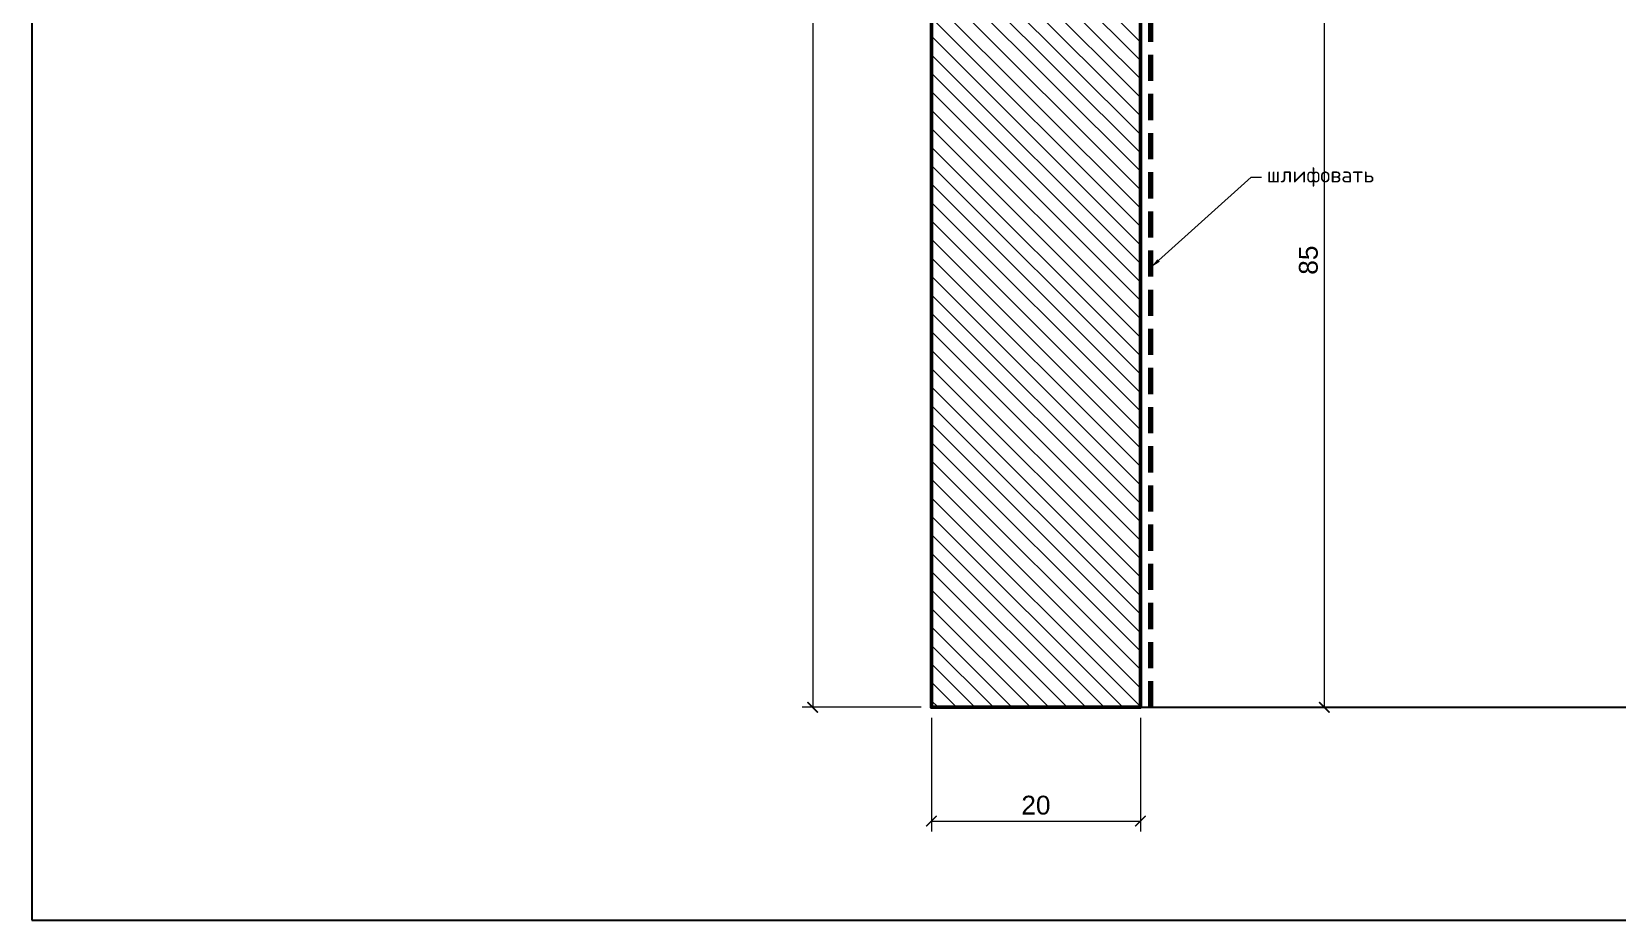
# Model space of a CAD drawing. Header units: inches. Extents: x 394 to 694, y 2372 to 2572.
# Drawn here: x 394.1 to 545.8, y 2371.7 to 2456.8 of the extents above; entities that cross this region are included whole.
import ezdxf
from ezdxf import colors
from ezdxf.entities.mleader import LeaderData, LeaderLine
from ezdxf.math import Vec2, Vec3

# ---------------------------------------------------------------- set-up
doc = ezdxf.new("R2010")
doc.units = ezdxf.units.IN
doc.header["$MEASUREMENT"] = 0
doc.linetypes.add('HIDDEN', pattern=[0.375, 0.25, -0.125])
doc.layers.add('Outside panel', color=7, linetype='Continuous', lineweight=18, true_color=0x7f5e57)
doc.layers.add('линия 50', color=1, linetype='Continuous', lineweight=140)
doc.layers.add('служебный слой РАЗМЕРЫ', color=7, linetype='Continuous', lineweight=9)
doc.layers.add('размеры в модели', color=7, linetype='Continuous')
doc.styles.get("Standard").update_dxf_attribs({"font": 'arial.ttf'})
doc.styles.add('ЕСКД профили текст', font='isocpeur.ttf')
doc.dimstyles.new('M_1', dxfattribs={"dimtxt": 1.8, "dimasz": 1, "dimexe": 1, "dimexo": 1, "dimgap": 0.6, "dimtad": 1, "dimdec": 0, "dimdsep": 46, "dimtxsty": 'Standard', "dimblk": 'ARCHTICK', "dimcen": -5, "dimclrd": 7, "dimclre": 7, "dimclrt": 7, "dimadec": 0, "dimazin": 0, "dimtfac": 1, "dimtdec": 0, "dimtmove": 0, "dimatfit": 3, "dimfxl": 1, "dimtolj": 1, "dimtzin": 0, "dimlwd": 5, "dimlwe": 5, "dimarcsym": 0})

# ---------------------------------------------------------------- blocks, each defined once
blk = doc.blocks.new('_ArchTick')
at = {"color": 0, "linetype": 'ByBlock', "const_width": 0.15}
blk.add_lwpolyline([(-0.5, -0.5), (0.5, 0.5)], dxfattribs=at)
blk = doc.blocks.new('*D26')
at = {"layer": 'Defpoints', "color": 0, "ltscale": 1000, "transparency": 16777216}
for p in [(500.15, 2477.35), (500.15, 2392.08), (517.75, 2392.08)]:
    blk.add_point(p, dxfattribs=at)
at = {"layer": 'размеры в модели', "color": 7, "lineweight": 5, "ltscale": 1000, "transparency": 16777216}
for p, q in [((501.15, 2477.35), (518.75, 2477.35)), ((517.75, 2477.35), (517.75, 2392.08)), ((501.15, 2392.08), (518.75, 2392.08))]:
    blk.add_line(p, q, dxfattribs=at)
for p, rotation in [((517.75, 2477.35), 90), ((517.75, 2392.08), 270)]:
    blk.add_blockref('_ArchTick', p, dxfattribs=dict(at, rotation=rotation))
at = {"layer": 'размеры в модели', "color": 7, "ltscale": 1000, "transparency": 16777216, "insert": (516.23, 2434.91), "char_height": 1.8, "attachment_point": 5, "rotation": 90}
blk.add_mtext('\\A1;85', dxfattribs=at)
blk = doc.blocks.new('*D7')
at = {"layer": 'Defpoints', "color": 0, "ltscale": 1000, "transparency": 16777216}
for p in [(480.15, 2392.08), (500.15, 2392.08), (500.15, 2381.18)]:
    blk.add_point(p, dxfattribs=at)
at = {"layer": 'размеры в модели', "color": 7, "lineweight": 5, "ltscale": 1000, "transparency": 16777216}
for p, q in [((480.15, 2391.08), (480.15, 2380.18)), ((500.15, 2391.08), (500.15, 2380.18)), ((480.15, 2381.18), (500.15, 2381.18))]:
    blk.add_line(p, q, dxfattribs=at)
at = {"layer": 'размеры в модели', "color": 7, "lineweight": 5, "ltscale": 1000, "transparency": 16777216, "rotation": 180}
blk.add_blockref('_ArchTick', (480.15, 2381.18), dxfattribs=at)
at = {"layer": 'размеры в модели', "color": 7, "lineweight": 5, "ltscale": 1000, "transparency": 16777216}
blk.add_blockref('_ArchTick', (500.15, 2381.18), dxfattribs=at)
at = {"layer": 'размеры в модели', "color": 7, "ltscale": 1000, "transparency": 16777216, "insert": (490.15, 2382.7), "char_height": 1.8, "attachment_point": 5}
blk.add_mtext('\\A1;20', dxfattribs=at)
blk = doc.blocks.new('*D6')
at = {"layer": 'Defpoints', "color": 0, "ltscale": 1000, "transparency": 16777216}
for p in [(480.16, 2542.08), (468.79, 2392.08), (480.16, 2392.08)]:
    blk.add_point(p, dxfattribs=at)
at = {"layer": 'размеры в модели', "color": 7, "lineweight": 5, "ltscale": 1000, "transparency": 16777216}
for p, q in [((479.16, 2542.08), (467.79, 2542.08)), ((468.79, 2542.08), (468.79, 2392.08)), ((479.16, 2392.08), (467.79, 2392.08))]:
    blk.add_line(p, q, dxfattribs=at)
for p, rotation in [((468.79, 2542.08), 90), ((468.79, 2392.08), 270)]:
    blk.add_blockref('_ArchTick', p, dxfattribs=dict(at, rotation=rotation))
at = {"layer": 'размеры в модели', "color": 7, "ltscale": 1000, "transparency": 16777216, "insert": (467.27, 2475.36), "char_height": 1.8, "attachment_point": 5, "rotation": 90}
blk.add_mtext('\\A1;150', dxfattribs=at)

msp = doc.modelspace()

# ---------------------------------------------------------------- hatches: boundary and pattern name
at = {"layer": 'Outside panel', "ltscale": 1000}
h = msp.add_hatch(dxfattribs=at)
h.set_pattern_fill('ANSI31', color=256, scale=10, angle=90)
h.set_pattern_definition([(135, (-311780.6058, 94660.1712), (-0.8838834765, -0.8838834765), [])])
edge = h.paths.add_edge_path()
edge.add_line((480.15, 2542.08), (485.15, 2542.08))
edge.add_line((485.15, 2542.08), (485.15, 2539.08))
edge.add_line((485.15, 2539.08), (487.15, 2539.08))
edge.add_arc((497.15, 2539.08), 10, 180, 270)
edge.add_line((497.15, 2529.08), (497.15, 2527.08))
edge.add_line((497.15, 2527.08), (500.15, 2527.08))
edge.add_line((500.15, 2527.08), (500.15, 2503.35))
edge.add_line((500.15, 2503.35), (498.15, 2503.35))
edge.add_line((498.15, 2503.35), (498.15, 2477.35))
edge.add_line((498.15, 2477.35), (500.15, 2477.35))
edge.add_line((500.15, 2477.35), (500.15, 2392.08))
edge.add_line((500.15, 2392.08), (480.15, 2392.08))
edge.add_line((480.15, 2392.08), (480.15, 2542.08))

# ---------------------------------------------------------------- linework, layer by layer
at = {"color": 7}
msp.add_line((500.15, 2392.08), (599.97, 2392.08), dxfattribs=at)
at = {"color": 6, "ltscale": 1000}
msp.add_lwpolyline([(394.05, 2371.68), (694.05, 2371.68), (694.05, 2571.68), (394.05, 2571.68)], close=True, dxfattribs=at)
at = {"lineweight": 50}
msp.add_lwpolyline([(480.15, 2542.08), (485.15, 2542.08), (485.15, 2539.08), (487.15, 2539.08, 0.414214), (497.15, 2529.08), (497.15, 2527.08), (500.15, 2527.08), (500.15, 2503.35), (498.15, 2503.35), (498.15, 2477.35), (500.15, 2477.35), (500.15, 2392.08), (480.15, 2392.08)], format="xyb", close=True, dxfattribs=at)
at = {"layer": 'линия 50', "color": 1, "linetype": 'HIDDEN', "ltscale": 10, "true_color": 0xff0909}
msp.add_lwpolyline([(501.15, 2392.08), (501.15, 2476.35), (504.46, 2476.35, 0.539914), (504.52, 2493.8, -0.230052), (502.3, 2497.56, -0.14472), (503.71, 2504.35), (501.15, 2504.35), (501.15, 2528.08), (498.15, 2528.08), (498.15, 2530.13, -0.481046), (488.21, 2540.08), (486.15, 2540.08), (486.15, 2543.08)], format="xyb", dxfattribs=at)

# ---------------------------------------------------------------- dimensions: what is measured, and where the dimension line sits
at = {"layer": 'размеры в модели', "color": 5, "ltscale": 1000}
for base, p1, p2, picture, middle in [((468.79, 2392.08), (480.16, 2542.08), (480.16, 2392.08), '*D6', (468.79, 2475.36)), ((517.75, 2392.08), (500.15, 2477.35), (500.15, 2392.08), '*D26', (517.75, 2434.91))]:
    dim = msp.add_linear_dim(base=base, p1=p1, p2=p2, angle=90, dimstyle='M_1', dxfattribs=at)
    dim.commit()
    dim.dimension.update_dxf_attribs({"geometry": picture, "text_midpoint": middle, "dimtype": 128})
dim = msp.add_linear_dim(base=(500.15, 2381.18), p1=(480.15, 2392.08), p2=(500.15, 2392.08), dimstyle='M_1', dxfattribs=at)
dim.commit()
dim.dimension.update_dxf_attribs({"geometry": '*D7', "text_midpoint": (490.15, 2381.18), "dimtype": 128})

# ---------------------------------------------------------------- leaders
at = {"layer": 'служебный слой РАЗМЕРЫ'}
ml = msp.add_multileader_mtext('Standard', dxfattribs=at)
ml.set_content('\\A1;шлифовать', color=256, style='ЕСКД профили текст')
ml.set_leader_properties(color=256, linetype='ByLayer', lineweight=-1)
ml.build(insert=Vec2(0, 0))
ml.multileader.update_dxf_attribs({"dogleg_length": 1, "arrow_head_size": 1})
ctx = ml.context
ctx.base_point, ctx.char_height, ctx.arrow_head_size, ctx.landing_gap_size, ctx.plane_origin = Vec3(511.75, 2442.87), 1.5, 1, 0.5, Vec3(525.23, 2469.04)
notes = []
notes.append((ctx, [(1, (1, 1, 0), (510.75, 2442.87), (1, 0), 1, [(0, [(501.15, 2434.21)], 0, [])])]))
ctx.mtext.insert, ctx.mtext.flow_direction = Vec3(512.25, 2443.85), 5
for ctx, leaders in notes:
    for number, flags, end, landing, length, lines in leaders:
        leader = LeaderData()
        leader.index, (leader.has_last_leader_line, leader.has_dogleg_vector, leader.attachment_direction) = number, flags
        leader.last_leader_point, leader.dogleg_vector, leader.dogleg_length = Vec3(end), Vec3(landing), length
        for number, points, colour, breaks in lines:
            line = LeaderLine()
            line.index, line.vertices, line.color, line.breaks = number, Vec3.list(points), colors.encode_raw_color(colour), breaks
            leader.lines.append(line)
        ctx.leaders.append(leader)

doc.saveas('drawing.dxf')
